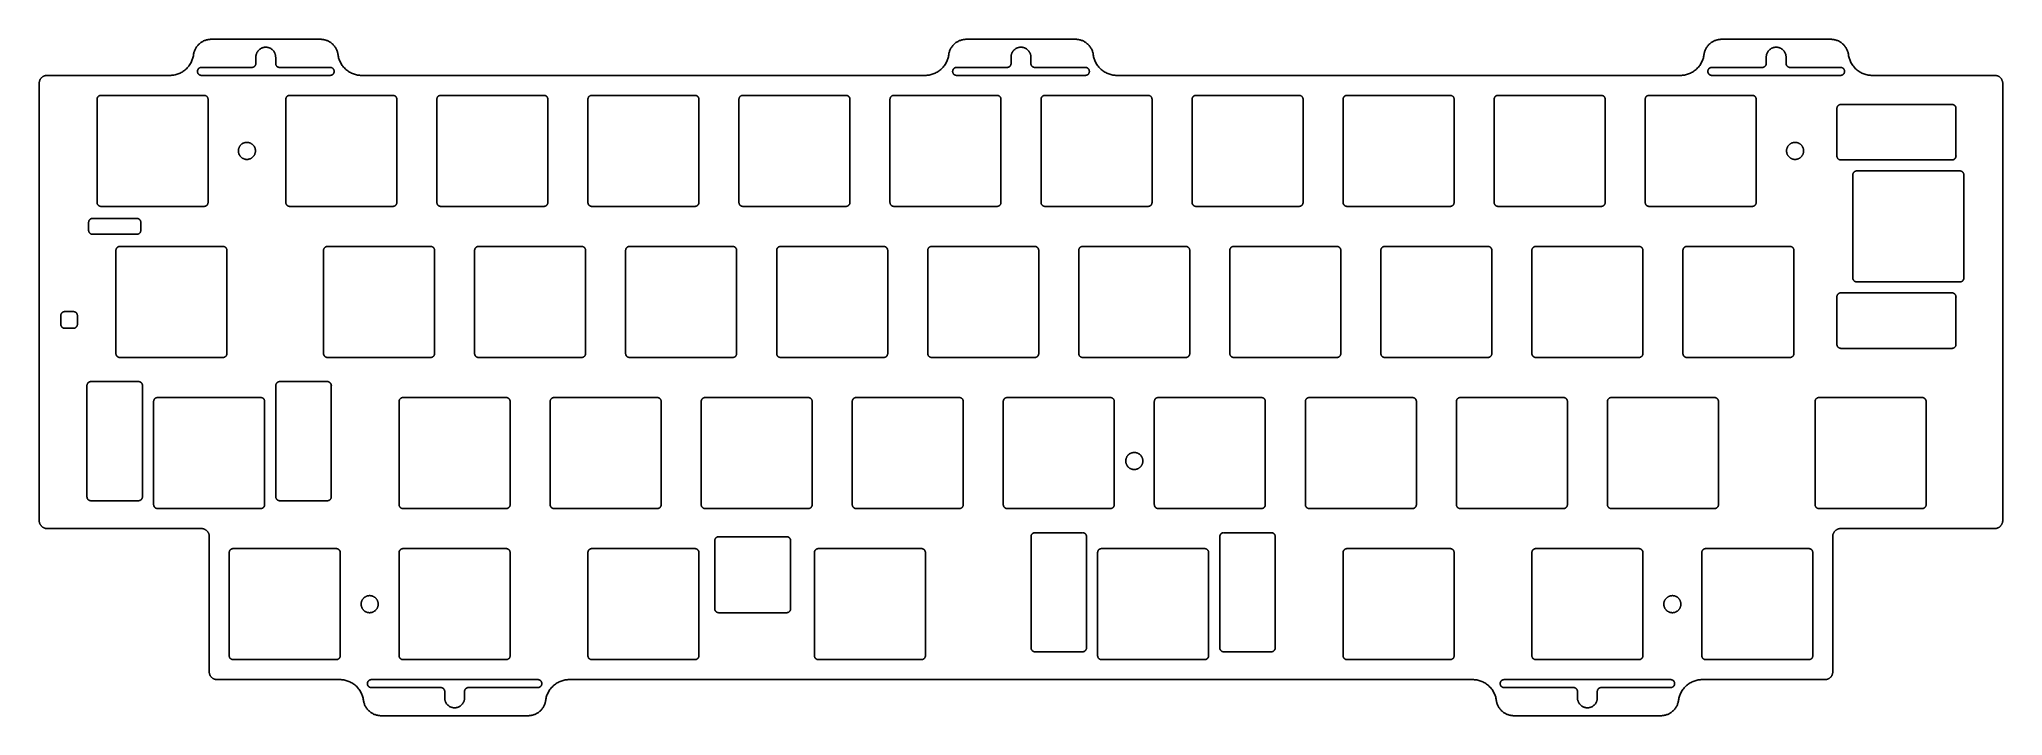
# Model space of a CAD drawing. Header units: millimetres. Extents: x -3282 to -3034, y -288 to -203.
import ezdxf

# ---------------------------------------------------------------- set-up
doc = ezdxf.new("R2010")
doc.units = ezdxf.units.MM
doc.layers.add('默认', color=7, linetype='Continuous', true_color=0xffffff)

msp = doc.modelspace()

# ---------------------------------------------------------------- linework, layer by layer
at = {"layer": '默认'}
for p, q in [((-3275.82, -226.24), (-3275.82, -227.24)), ((-3269.74, -225.74), (-3275.32, -225.74)), ((-3275.32, -227.74), (-3269.74, -227.74)), ((-3269.24, -227.24), (-3269.24, -226.24))]:
    msp.add_line(p, q, dxfattribs=at)
for points in [[(-3277.74, -237.49), (-3278.28, -237.49), (-3278.83, -237.49)], [(-3278.83, -239.59), (-3278.28, -239.59), (-3277.74, -239.59)], [(-3196.85, -266.37), (-3196.85, -274.95)], [(-3187.78, -265.87), (-3196.35, -265.87)], [(-3187.28, -274.95), (-3187.28, -266.37)], [(-3198.85, -280.87), (-3198.85, -267.87)], [(-3170.28, -280.87), (-3170.28, -267.87)], [(-3196.35, -275.45), (-3187.78, -275.45)]]:
    msp.add_lwpolyline(points, dxfattribs=at)
for points, weights in [([(-3265.56, -207.7), (-3262.94, -207.7), (-3262.59, -205.1)], [1, 0.752772652709, 1]), ([(-3262.59, -205.1), (-3262.33, -203.15), (-3260.36, -203.15)], [1, 0.752772652709, 1]), ([(-3246.59, -203.15), (-3244.63, -203.15), (-3244.36, -205.1)], [1, 0.752772652709, 1]), ([(-3244.36, -205.1), (-3244.01, -207.7), (-3241.39, -207.7)], [1, 0.752772652709, 1]), ([(-3170.31, -207.7), (-3167.69, -207.7), (-3167.34, -205.1)], [1, 0.752772652709, 1]), ([(-3167.34, -205.1), (-3167.08, -203.15), (-3165.11, -203.15)], [1, 0.752772652709, 1]), ([(-3151.34, -203.15), (-3149.38, -203.15), (-3149.11, -205.1)], [1, 0.752772652709, 1]), ([(-3149.11, -205.1), (-3148.76, -207.7), (-3146.14, -207.7)], [1, 0.752772652709, 1]), ([(-3075.06, -207.7), (-3072.44, -207.7), (-3072.09, -205.1)], [1, 0.752772652709, 1]), ([(-3072.09, -205.1), (-3071.83, -203.15), (-3069.86, -203.15)], [1, 0.752772652709, 1]), ([(-3056.09, -203.15), (-3054.13, -203.15), (-3053.86, -205.1)], [1, 0.752772652709, 1]), ([(-3053.86, -205.1), (-3053.51, -207.7), (-3050.89, -207.7)], [1, 0.752772652709, 1]), ([(-3282.05, -208.7), (-3282.05, -207.7), (-3281.05, -207.7)], [1, 0.707106781187, 1]), ([(-3254.73, -206.2), (-3254.73, -206.7), (-3255.23, -206.7)], [1, 0.707106781187, 1]), ([(-3251.73, -206.7), (-3252.23, -206.7), (-3252.23, -206.2)], [1, 0.707106781187, 1]), ([(-3159.48, -206.2), (-3159.48, -206.7), (-3159.98, -206.7)], [1, 0.707106781187, 1]), ([(-3156.48, -206.7), (-3156.98, -206.7), (-3156.98, -206.2)], [1, 0.707106781187, 1]), ([(-3064.23, -206.2), (-3064.23, -206.7), (-3064.73, -206.7)], [1, 0.707106781186, 1]), ([(-3061.23, -206.7), (-3061.73, -206.7), (-3061.73, -206.2)], [1, 0.707106781187, 1]), ([(-3035.41, -207.7), (-3034.41, -207.7), (-3034.41, -208.7)], [1, 0.707106781187, 1]), ([(-3274.26, -210.22), (-3274.76, -210.22), (-3274.76, -210.72)], [1, 0.707106781186, 1]), ([(-3260.76, -210.72), (-3260.76, -210.22), (-3261.26, -210.22)], [1, 0.707106781187, 1]), ([(-3250.45, -210.22), (-3250.95, -210.22), (-3250.95, -210.72)], [1, 0.707106781187, 1]), ([(-3236.95, -210.72), (-3236.95, -210.22), (-3237.45, -210.22)], [1, 0.707106781186, 1]), ([(-3231.4, -210.22), (-3231.9, -210.22), (-3231.9, -210.72)], [1, 0.707106781187, 1]), ([(-3217.9, -210.72), (-3217.9, -210.22), (-3218.4, -210.22)], [1, 0.707106781186, 1]), ([(-3212.35, -210.22), (-3212.85, -210.22), (-3212.85, -210.72)], [1, 0.707106781186, 1]), ([(-3198.85, -210.72), (-3198.85, -210.22), (-3199.35, -210.22)], [1, 0.707106781187, 1]), ([(-3193.3, -210.22), (-3193.8, -210.22), (-3193.8, -210.72)], [1, 0.707106781187, 1]), ([(-3179.8, -210.72), (-3179.8, -210.22), (-3180.3, -210.22)], [1, 0.707106781186, 1]), ([(-3174.25, -210.22), (-3174.75, -210.22), (-3174.75, -210.72)], [1, 0.707106781186, 1]), ([(-3160.75, -210.72), (-3160.75, -210.22), (-3161.25, -210.22)], [1, 0.707106781187, 1]), ([(-3155.2, -210.22), (-3155.7, -210.22), (-3155.7, -210.72)], [1, 0.707106781186, 1]), ([(-3141.7, -210.72), (-3141.7, -210.22), (-3142.2, -210.22)], [1, 0.707106781186, 1]), ([(-3136.15, -210.22), (-3136.65, -210.22), (-3136.65, -210.72)], [1, 0.707106781187, 1]), ([(-3122.65, -210.72), (-3122.65, -210.22), (-3123.15, -210.22)], [1, 0.707106781187, 1]), ([(-3117.1, -210.22), (-3117.6, -210.22), (-3117.6, -210.72)], [1, 0.707106781186, 1]), ([(-3103.6, -210.72), (-3103.6, -210.22), (-3104.1, -210.22)], [1, 0.707106781186, 1]), ([(-3098.05, -210.22), (-3098.55, -210.22), (-3098.55, -210.72)], [1, 0.707106781186, 1]), ([(-3084.55, -210.72), (-3084.55, -210.22), (-3085.05, -210.22)], [1, 0.707106781186, 1]), ([(-3079, -210.22), (-3079.5, -210.22), (-3079.5, -210.72)], [1, 0.707106781186, 1]), ([(-3065.5, -210.72), (-3065.5, -210.22), (-3066, -210.22)], [1, 0.707106781186, 1]), ([(-3054.82, -211.37), (-3055.32, -211.37), (-3055.32, -211.87)], [1, 0.707106781187, 1]), ([(-3040.3, -211.87), (-3040.3, -211.37), (-3040.8, -211.37)], [1, 0.707106781187, 1]), ([(-3055.32, -217.87), (-3055.32, -218.37), (-3054.82, -218.37)], [1, 0.707106781187, 1]), ([(-3052.81, -219.75), (-3053.31, -219.75), (-3053.31, -220.25)], [1, 0.707106781186, 1]), ([(-3039.31, -220.25), (-3039.31, -219.75), (-3039.81, -219.75)], [1, 0.707106781186, 1]), ([(-3274.76, -223.72), (-3274.76, -224.22), (-3274.26, -224.22)], [1, 0.707106781186, 1]), ([(-3261.26, -224.22), (-3260.76, -224.22), (-3260.76, -223.72)], [1, 0.707106781187, 1]), ([(-3250.95, -223.72), (-3250.95, -224.22), (-3250.45, -224.22)], [1, 0.707106781187, 1]), ([(-3237.45, -224.22), (-3236.95, -224.22), (-3236.95, -223.72)], [1, 0.707106781187, 1]), ([(-3231.9, -223.72), (-3231.9, -224.22), (-3231.4, -224.22)], [1, 0.707106781186, 1]), ([(-3218.4, -224.22), (-3217.9, -224.22), (-3217.9, -223.72)], [1, 0.707106781187, 1]), ([(-3212.85, -223.72), (-3212.85, -224.22), (-3212.35, -224.22)], [1, 0.707106781187, 1]), ([(-3199.35, -224.22), (-3198.85, -224.22), (-3198.85, -223.72)], [1, 0.707106781186, 1]), ([(-3193.8, -223.72), (-3193.8, -224.22), (-3193.3, -224.22)], [1, 0.707106781186, 1]), ([(-3180.3, -224.22), (-3179.8, -224.22), (-3179.8, -223.72)], [1, 0.707106781187, 1]), ([(-3174.75, -223.72), (-3174.75, -224.22), (-3174.25, -224.22)], [1, 0.707106781187, 1]), ([(-3161.25, -224.22), (-3160.75, -224.22), (-3160.75, -223.72)], [1, 0.707106781187, 1]), ([(-3155.7, -223.72), (-3155.7, -224.22), (-3155.2, -224.22)], [1, 0.707106781186, 1]), ([(-3142.2, -224.22), (-3141.7, -224.22), (-3141.7, -223.72)], [1, 0.707106781186, 1]), ([(-3136.65, -223.72), (-3136.65, -224.22), (-3136.15, -224.22)], [1, 0.707106781187, 1]), ([(-3123.15, -224.22), (-3122.65, -224.22), (-3122.65, -223.72)], [1, 0.707106781187, 1]), ([(-3117.6, -223.72), (-3117.6, -224.22), (-3117.1, -224.22)], [1, 0.707106781186, 1]), ([(-3104.1, -224.22), (-3103.6, -224.22), (-3103.6, -223.72)], [1, 0.707106781187, 1]), ([(-3098.55, -223.72), (-3098.55, -224.22), (-3098.05, -224.22)], [1, 0.707106781186, 1]), ([(-3085.05, -224.22), (-3084.55, -224.22), (-3084.55, -223.72)], [1, 0.707106781186, 1]), ([(-3079.5, -223.72), (-3079.5, -224.22), (-3079, -224.22)], [1, 0.707106781187, 1]), ([(-3066, -224.22), (-3065.5, -224.22), (-3065.5, -223.72)], [1, 0.707106781186, 1]), ([(-3275.32, -225.74), (-3275.82, -225.74), (-3275.82, -226.24)], [1, 0.707106781187, 1]), ([(-3275.82, -227.24), (-3275.82, -227.74), (-3275.32, -227.74)], [1, 0.707106781187, 1]), ([(-3269.24, -226.24), (-3269.24, -225.74), (-3269.74, -225.74)], [1, 0.707106781187, 1]), ([(-3269.74, -227.74), (-3269.24, -227.74), (-3269.24, -227.24)], [1, 0.707106781186, 1]), ([(-3271.88, -229.27), (-3272.38, -229.27), (-3272.38, -229.77)], [1, 0.707106781186, 1]), ([(-3258.38, -229.77), (-3258.38, -229.27), (-3258.88, -229.27)], [1, 0.707106781187, 1]), ([(-3245.69, -229.27), (-3246.19, -229.27), (-3246.19, -229.77)], [1, 0.707106781186, 1]), ([(-3232.19, -229.77), (-3232.19, -229.27), (-3232.69, -229.27)], [1, 0.707106781187, 1]), ([(-3226.64, -229.27), (-3227.14, -229.27), (-3227.14, -229.77)], [1, 0.707106781187, 1]), ([(-3213.14, -229.77), (-3213.14, -229.27), (-3213.64, -229.27)], [1, 0.707106781187, 1]), ([(-3207.59, -229.27), (-3208.09, -229.27), (-3208.09, -229.77)], [1, 0.707106781187, 1]), ([(-3194.09, -229.77), (-3194.09, -229.27), (-3194.59, -229.27)], [1, 0.707106781187, 1]), ([(-3188.54, -229.27), (-3189.04, -229.27), (-3189.04, -229.77)], [1, 0.707106781186, 1]), ([(-3175.04, -229.77), (-3175.04, -229.27), (-3175.54, -229.27)], [1, 0.707106781187, 1]), ([(-3169.49, -229.27), (-3169.99, -229.27), (-3169.99, -229.77)], [1, 0.707106781186, 1]), ([(-3155.99, -229.77), (-3155.99, -229.27), (-3156.49, -229.27)], [1, 0.707106781186, 1]), ([(-3150.44, -229.27), (-3150.94, -229.27), (-3150.94, -229.77)], [1, 0.707106781186, 1]), ([(-3136.94, -229.77), (-3136.94, -229.27), (-3137.44, -229.27)], [1, 0.707106781187, 1]), ([(-3131.39, -229.27), (-3131.89, -229.27), (-3131.89, -229.77)], [1, 0.707106781186, 1]), ([(-3117.89, -229.77), (-3117.89, -229.27), (-3118.39, -229.27)], [1, 0.707106781188, 1]), ([(-3112.34, -229.27), (-3112.84, -229.27), (-3112.84, -229.77)], [1, 0.707106781187, 1]), ([(-3098.84, -229.77), (-3098.84, -229.27), (-3099.34, -229.27)], [1, 0.707106781187, 1]), ([(-3093.29, -229.27), (-3093.79, -229.27), (-3093.79, -229.77)], [1, 0.707106781186, 1]), ([(-3079.79, -229.77), (-3079.79, -229.27), (-3080.29, -229.27)], [1, 0.707106781187, 1]), ([(-3074.24, -229.27), (-3074.74, -229.27), (-3074.74, -229.77)], [1, 0.707106781186, 1]), ([(-3060.74, -229.77), (-3060.74, -229.27), (-3061.24, -229.27)], [1, 0.707106781187, 1]), ([(-3055.32, -235.62), (-3055.32, -235.12), (-3054.82, -235.12)], [1, 0.707106781187, 1]), ([(-3053.31, -233.24), (-3053.31, -233.74), (-3052.81, -233.74)], [1, 0.707106781187, 1]), ([(-3039.81, -233.74), (-3039.31, -233.74), (-3039.31, -233.24)], [1, 0.707106781186, 1]), ([(-3278.83, -237.49), (-3279.33, -237.49), (-3279.33, -237.99)], [1, 0.707106781187, 1]), ([(-3277.24, -237.99), (-3277.24, -237.49), (-3277.74, -237.49)], [1, 0.707106781187, 1]), ([(-3279.33, -239.09), (-3279.33, -239.59), (-3278.83, -239.59)], [1, 0.707106781187, 1]), ([(-3277.74, -239.59), (-3277.24, -239.59), (-3277.24, -239.09)], [1, 0.707106781187, 1]), ([(-3054.82, -242.12), (-3055.32, -242.12), (-3055.32, -241.62)], [1, 0.707106781187, 1]), ([(-3040.3, -241.62), (-3040.3, -242.12), (-3040.8, -242.12)], [1, 0.707106781187, 1]), ([(-3272.38, -242.77), (-3272.38, -243.27), (-3271.88, -243.27)], [1, 0.707106781186, 1]), ([(-3258.88, -243.27), (-3258.38, -243.27), (-3258.38, -242.77)], [1, 0.707106781187, 1]), ([(-3246.19, -242.77), (-3246.19, -243.27), (-3245.69, -243.27)], [1, 0.707106781186, 1]), ([(-3232.69, -243.27), (-3232.19, -243.27), (-3232.19, -242.77)], [1, 0.707106781187, 1]), ([(-3227.14, -242.77), (-3227.14, -243.27), (-3226.64, -243.27)], [1, 0.707106781186, 1]), ([(-3213.64, -243.27), (-3213.14, -243.27), (-3213.14, -242.77)], [1, 0.707106781187, 1]), ([(-3208.09, -242.77), (-3208.09, -243.27), (-3207.59, -243.27)], [1, 0.707106781187, 1]), ([(-3194.59, -243.27), (-3194.09, -243.27), (-3194.09, -242.77)], [1, 0.707106781186, 1]), ([(-3189.04, -242.77), (-3189.04, -243.27), (-3188.54, -243.27)], [1, 0.707106781186, 1]), ([(-3175.54, -243.27), (-3175.04, -243.27), (-3175.04, -242.77)], [1, 0.707106781187, 1]), ([(-3169.99, -242.77), (-3169.99, -243.27), (-3169.49, -243.27)], [1, 0.707106781186, 1]), ([(-3156.49, -243.27), (-3155.99, -243.27), (-3155.99, -242.77)], [1, 0.707106781185, 1]), ([(-3150.94, -242.77), (-3150.94, -243.27), (-3150.44, -243.27)], [1, 0.707106781186, 1]), ([(-3137.44, -243.27), (-3136.94, -243.27), (-3136.94, -242.77)], [1, 0.707106781186, 1]), ([(-3131.89, -242.77), (-3131.89, -243.27), (-3131.39, -243.27)], [1, 0.707106781187, 1]), ([(-3118.39, -243.27), (-3117.89, -243.27), (-3117.89, -242.77)], [1, 0.707106781188, 1]), ([(-3112.84, -242.77), (-3112.84, -243.27), (-3112.34, -243.27)], [1, 0.707106781185, 1]), ([(-3099.34, -243.27), (-3098.84, -243.27), (-3098.84, -242.77)], [1, 0.707106781187, 1]), ([(-3093.79, -242.77), (-3093.79, -243.27), (-3093.29, -243.27)], [1, 0.707106781186, 1]), ([(-3080.29, -243.27), (-3079.79, -243.27), (-3079.79, -242.77)], [1, 0.707106781187, 1]), ([(-3074.74, -242.77), (-3074.74, -243.27), (-3074.24, -243.27)], [1, 0.707106781186, 1]), ([(-3061.24, -243.27), (-3060.74, -243.27), (-3060.74, -242.77)], [1, 0.707106781187, 1]), ([(-3269.53, -246.31), (-3269.03, -246.31), (-3269.03, -246.81)], [1, 0.707106781187, 1]), ([(-3251.71, -246.31), (-3252.21, -246.31), (-3252.21, -246.81)], [1, 0.707106781187, 1]), ([(-3267.12, -248.32), (-3267.62, -248.32), (-3267.62, -248.82)], [1, 0.707106781187, 1]), ([(-3253.62, -248.82), (-3253.62, -248.32), (-3254.12, -248.32)], [1, 0.707106781186, 1]), ([(-3236.16, -248.32), (-3236.66, -248.32), (-3236.66, -248.82)], [1, 0.707106781187, 1]), ([(-3222.66, -248.82), (-3222.66, -248.32), (-3223.16, -248.32)], [1, 0.707106781186, 1]), ([(-3217.11, -248.32), (-3217.61, -248.32), (-3217.61, -248.82)], [1, 0.707106781187, 1]), ([(-3203.61, -248.82), (-3203.61, -248.32), (-3204.11, -248.32)], [1, 0.707106781187, 1]), ([(-3198.06, -248.32), (-3198.56, -248.32), (-3198.56, -248.82)], [1, 0.707106781187, 1]), ([(-3184.56, -248.82), (-3184.56, -248.32), (-3185.06, -248.32)], [1, 0.707106781188, 1]), ([(-3179.01, -248.32), (-3179.51, -248.32), (-3179.51, -248.82)], [1, 0.707106781186, 1]), ([(-3165.51, -248.82), (-3165.51, -248.32), (-3166.01, -248.32)], [1, 0.707106781187, 1]), ([(-3159.96, -248.32), (-3160.46, -248.32), (-3160.46, -248.82)], [1, 0.707106781187, 1]), ([(-3146.46, -248.82), (-3146.46, -248.32), (-3146.96, -248.32)], [1, 0.707106781187, 1]), ([(-3140.91, -248.32), (-3141.41, -248.32), (-3141.41, -248.82)], [1, 0.707106781186, 1]), ([(-3127.41, -248.82), (-3127.41, -248.32), (-3127.91, -248.32)], [1, 0.707106781187, 1]), ([(-3121.86, -248.32), (-3122.36, -248.32), (-3122.36, -248.82)], [1, 0.707106781186, 1]), ([(-3108.36, -248.82), (-3108.36, -248.32), (-3108.86, -248.32)], [1, 0.707106781188, 1]), ([(-3102.81, -248.32), (-3103.31, -248.32), (-3103.31, -248.82)], [1, 0.707106781187, 1]), ([(-3089.31, -248.82), (-3089.31, -248.32), (-3089.81, -248.32)], [1, 0.707106781186, 1]), ([(-3083.76, -248.32), (-3084.26, -248.32), (-3084.26, -248.82)], [1, 0.707106781186, 1]), ([(-3070.26, -248.82), (-3070.26, -248.32), (-3070.76, -248.32)], [1, 0.707106781186, 1]), ([(-3057.57, -248.32), (-3058.07, -248.32), (-3058.07, -248.82)], [1, 0.707106781186, 1]), ([(-3044.07, -248.82), (-3044.07, -248.32), (-3044.57, -248.32)], [1, 0.707106781186, 1]), ([(-3275.53, -261.33), (-3276.03, -261.33), (-3276.03, -260.83)], [1, 0.707106781187, 1]), ([(-3269.03, -260.83), (-3269.04, -261.33), (-3269.54, -261.33)], [1, 0.707106781187, 1]), ([(-3267.62, -261.82), (-3267.62, -262.32), (-3267.12, -262.32)], [1, 0.707106781187, 1]), ([(-3254.12, -262.32), (-3253.62, -262.32), (-3253.62, -261.82)], [1, 0.707106781186, 1]), ([(-3252.21, -260.83), (-3252.21, -261.33), (-3251.71, -261.33)], [1, 0.707106781187, 1]), ([(-3245.71, -261.33), (-3245.21, -261.33), (-3245.21, -260.83)], [1, 0.707106781187, 1]), ([(-3236.66, -261.82), (-3236.66, -262.32), (-3236.16, -262.32)], [1, 0.707106781186, 1]), ([(-3223.16, -262.32), (-3222.66, -262.32), (-3222.66, -261.82)], [1, 0.707106781186, 1]), ([(-3217.61, -261.82), (-3217.61, -262.32), (-3217.11, -262.32)], [1, 0.707106781186, 1]), ([(-3204.11, -262.32), (-3203.61, -262.32), (-3203.61, -261.82)], [1, 0.707106781186, 1]), ([(-3198.56, -261.82), (-3198.56, -262.32), (-3198.06, -262.32)], [1, 0.707106781186, 1]), ([(-3185.06, -262.32), (-3184.56, -262.32), (-3184.56, -261.82)], [1, 0.707106781186, 1]), ([(-3179.51, -261.82), (-3179.51, -262.32), (-3179.01, -262.32)], [1, 0.707106781186, 1]), ([(-3166.01, -262.32), (-3165.51, -262.32), (-3165.51, -261.82)], [1, 0.707106781186, 1]), ([(-3160.46, -261.82), (-3160.46, -262.32), (-3159.96, -262.32)], [1, 0.707106781186, 1]), ([(-3146.96, -262.32), (-3146.46, -262.32), (-3146.46, -261.82)], [1, 0.707106781186, 1]), ([(-3141.41, -261.82), (-3141.41, -262.32), (-3140.91, -262.32)], [1, 0.707106781186, 1]), ([(-3127.91, -262.32), (-3127.41, -262.32), (-3127.41, -261.82)], [1, 0.707106781186, 1]), ([(-3122.36, -261.82), (-3122.36, -262.32), (-3121.86, -262.32)], [1, 0.707106781185, 1]), ([(-3108.86, -262.32), (-3108.36, -262.32), (-3108.36, -261.82)], [1, 0.707106781186, 1]), ([(-3103.31, -261.82), (-3103.31, -262.32), (-3102.81, -262.32)], [1, 0.707106781186, 1]), ([(-3089.81, -262.32), (-3089.31, -262.32), (-3089.31, -261.82)], [1, 0.707106781186, 1]), ([(-3084.26, -261.82), (-3084.26, -262.32), (-3083.76, -262.32)], [1, 0.707106781186, 1]), ([(-3070.76, -262.32), (-3070.26, -262.32), (-3070.26, -261.82)], [1, 0.707106781186, 1]), ([(-3058.07, -261.82), (-3058.07, -262.32), (-3057.57, -262.32)], [1, 0.707106781186, 1]), ([(-3044.57, -262.32), (-3044.07, -262.32), (-3044.07, -261.82)], [1, 0.707106781186, 1]), ([(-3281.05, -264.84), (-3282.05, -264.84), (-3282.05, -263.84)], [1, 0.707106781187, 1]), ([(-3260.61, -265.84), (-3260.61, -264.84), (-3261.61, -264.84)], [1, 0.707106781187, 1]), ([(-3054.84, -264.84), (-3055.84, -264.84), (-3055.84, -265.84)], [1, 0.707106781187, 1]), ([(-3034.41, -263.84), (-3034.41, -264.84), (-3035.41, -264.84)], [1, 0.707106781187, 1]), ([(-3257.59, -267.37), (-3258.09, -267.37), (-3258.09, -267.87)], [1, 0.707106781186, 1]), ([(-3244.09, -267.87), (-3244.09, -267.37), (-3244.59, -267.37)], [1, 0.707106781187, 1]), ([(-3236.16, -267.37), (-3236.66, -267.37), (-3236.66, -267.87)], [1, 0.707106781186, 1]), ([(-3222.66, -267.87), (-3222.66, -267.37), (-3223.16, -267.37)], [1, 0.707106781187, 1]), ([(-3212.35, -267.37), (-3212.85, -267.37), (-3212.85, -267.87)], [1, 0.707106781186, 1]), ([(-3198.85, -267.87), (-3198.85, -267.37), (-3199.35, -267.37)], [1, 0.707106781187, 1]), ([(-3196.35, -265.87), (-3196.85, -265.87), (-3196.85, -266.37)], [1, 0.707106781187, 1]), ([(-3187.28, -266.37), (-3187.28, -265.87), (-3187.78, -265.87)], [1, 0.707106781187, 1]), ([(-3183.78, -267.37), (-3184.28, -267.37), (-3184.28, -267.87)], [1, 0.707106781186, 1]), ([(-3170.28, -267.87), (-3170.28, -267.37), (-3170.78, -267.37)], [1, 0.707106781187, 1]), ([(-3156.96, -265.86), (-3156.96, -265.36), (-3156.46, -265.36)], [1, 0.707106781187, 1]), ([(-3148.06, -267.37), (-3148.56, -267.37), (-3148.56, -267.87)], [1, 0.707106781186, 1]), ([(-3134.56, -267.87), (-3134.56, -267.37), (-3135.06, -267.37)], [1, 0.707106781187, 1]), ([(-3126.16, -265.86), (-3126.16, -265.36), (-3126.66, -265.36)], [1, 0.707106781187, 1]), ([(-3117.1, -267.37), (-3117.6, -267.37), (-3117.6, -267.87)], [1, 0.707106781186, 1]), ([(-3103.6, -267.87), (-3103.6, -267.37), (-3104.1, -267.37)], [1, 0.707106781187, 1]), ([(-3093.29, -267.37), (-3093.79, -267.37), (-3093.79, -267.87)], [1, 0.707106781186, 1]), ([(-3079.79, -267.87), (-3079.79, -267.37), (-3080.29, -267.37)], [1, 0.707106781187, 1]), ([(-3071.86, -267.37), (-3072.36, -267.37), (-3072.36, -267.87)], [1, 0.707106781186, 1]), ([(-3058.36, -267.87), (-3058.36, -267.37), (-3058.86, -267.37)], [1, 0.707106781187, 1]), ([(-3196.85, -274.95), (-3196.85, -275.45), (-3196.35, -275.45)], [1, 0.707106781187, 1]), ([(-3187.78, -275.45), (-3187.28, -275.45), (-3187.28, -274.95)], [1, 0.707106781187, 1]), ([(-3258.09, -280.87), (-3258.09, -281.37), (-3257.59, -281.37)], [1, 0.707106781186, 1]), ([(-3244.59, -281.37), (-3244.09, -281.37), (-3244.09, -280.87)], [1, 0.707106781187, 1]), ([(-3236.66, -280.87), (-3236.66, -281.37), (-3236.16, -281.37)], [1, 0.707106781186, 1]), ([(-3223.16, -281.37), (-3222.66, -281.37), (-3222.66, -280.87)], [1, 0.707106781187, 1]), ([(-3212.85, -280.87), (-3212.85, -281.37), (-3212.35, -281.37)], [1, 0.707106781186, 1]), ([(-3199.35, -281.37), (-3198.85, -281.37), (-3198.85, -280.87)], [1, 0.707106781187, 1]), ([(-3184.28, -280.87), (-3184.28, -281.37), (-3183.78, -281.37)], [1, 0.707106781186, 1]), ([(-3170.78, -281.37), (-3170.28, -281.37), (-3170.28, -280.87)], [1, 0.707106781187, 1]), ([(-3156.46, -280.38), (-3156.96, -280.38), (-3156.96, -279.88)], [1, 0.707106781187, 1]), ([(-3149.96, -279.88), (-3149.96, -280.38), (-3150.46, -280.38)], [1, 0.707106781187, 1]), ([(-3148.56, -280.87), (-3148.56, -281.37), (-3148.06, -281.37)], [1, 0.707106781186, 1]), ([(-3135.06, -281.37), (-3134.56, -281.37), (-3134.56, -280.87)], [1, 0.707106781187, 1]), ([(-3133.16, -279.88), (-3133.16, -280.38), (-3132.66, -280.38)], [1, 0.707106781187, 1]), ([(-3126.66, -280.38), (-3126.16, -280.38), (-3126.16, -279.88)], [1, 0.707106781187, 1]), ([(-3117.6, -280.87), (-3117.6, -281.37), (-3117.1, -281.37)], [1, 0.707106781186, 1]), ([(-3104.1, -281.37), (-3103.6, -281.37), (-3103.6, -280.87)], [1, 0.707106781187, 1]), ([(-3093.79, -280.87), (-3093.79, -281.37), (-3093.29, -281.37)], [1, 0.707106781186, 1]), ([(-3080.29, -281.37), (-3079.79, -281.37), (-3079.79, -280.87)], [1, 0.707106781187, 1]), ([(-3072.36, -280.87), (-3072.36, -281.37), (-3071.86, -281.37)], [1, 0.707106781186, 1]), ([(-3058.86, -281.37), (-3058.36, -281.37), (-3058.36, -280.87)], [1, 0.707106781187, 1]), ([(-3259.61, -283.89), (-3260.61, -283.89), (-3260.61, -282.89)], [1, 0.707106781187, 1]), ([(-3241.16, -286.49), (-3241.51, -283.89), (-3244.13, -283.89)], [1, 0.752772652709, 1]), ([(-3215.2, -283.89), (-3217.82, -283.89), (-3218.17, -286.49)], [1, 0.752772652709, 1]), ([(-3098.28, -286.49), (-3098.63, -283.89), (-3101.26, -283.89)], [1, 0.752772652709, 1]), ([(-3072.32, -283.89), (-3074.94, -283.89), (-3075.29, -286.49)], [1, 0.752772652709, 1]), ([(-3055.84, -282.89), (-3055.84, -283.89), (-3056.84, -283.89)], [1, 0.707106781187, 1]), ([(-3238.93, -288.44), (-3240.9, -288.44), (-3241.16, -286.49)], [1, 0.752772652709, 1]), ([(-3231.41, -284.89), (-3230.91, -284.89), (-3230.91, -285.39)], [1, 0.707106781187, 1]), ([(-3228.41, -285.39), (-3228.41, -284.89), (-3227.91, -284.89)], [1, 0.707106781187, 1]), ([(-3218.17, -286.49), (-3218.43, -288.44), (-3220.4, -288.44)], [1, 0.752772652709, 1]), ([(-3096.05, -288.44), (-3098.02, -288.44), (-3098.28, -286.49)], [1, 0.752772652709, 1]), ([(-3088.54, -284.89), (-3088.04, -284.89), (-3088.04, -285.39)], [1, 0.707106781187, 1]), ([(-3085.54, -285.39), (-3085.54, -284.89), (-3085.04, -284.89)], [1, 0.707106781187, 1]), ([(-3075.29, -286.49), (-3075.56, -288.44), (-3077.52, -288.44)], [1, 0.752772652709, 1])]:
    msp.add_rational_spline(points, weights, degree=2, dxfattribs=at)
for points in [[(-3260.36, -203.15), (-3253.48, -203.15), (-3246.59, -203.15)], [(-3254.73, -205.4), (-3254.73, -205.8), (-3254.73, -206.2)], [(-3252.23, -206.2), (-3252.23, -205.8), (-3252.23, -205.4)], [(-3165.11, -203.15), (-3158.23, -203.15), (-3151.34, -203.15)], [(-3159.48, -205.4), (-3159.48, -205.8), (-3159.48, -206.2)], [(-3156.98, -206.2), (-3156.98, -205.8), (-3156.98, -205.4)], [(-3069.86, -203.15), (-3062.98, -203.15), (-3056.09, -203.15)], [(-3064.23, -205.4), (-3064.23, -205.8), (-3064.23, -206.2)], [(-3061.73, -206.2), (-3061.73, -205.8), (-3061.73, -205.4)], [(-3281.05, -207.7), (-3279.75, -207.7), (-3265.56, -207.7)], [(-3255.23, -206.7), (-3258.41, -206.7), (-3261.6, -206.7)], [(-3261.6, -207.7), (-3253.48, -207.7), (-3245.35, -207.7)], [(-3245.35, -206.7), (-3248.54, -206.7), (-3251.73, -206.7)], [(-3241.39, -207.7), (-3210.62, -207.7), (-3170.31, -207.7)], [(-3159.98, -206.7), (-3163.16, -206.7), (-3166.35, -206.7)], [(-3166.35, -207.7), (-3158.23, -207.7), (-3150.1, -207.7)], [(-3150.1, -206.7), (-3153.29, -206.7), (-3156.48, -206.7)], [(-3146.14, -207.7), (-3105.88, -207.7), (-3075.06, -207.7)], [(-3064.73, -206.7), (-3067.91, -206.7), (-3071.1, -206.7)], [(-3071.1, -207.7), (-3062.98, -207.7), (-3054.85, -207.7)], [(-3054.85, -206.7), (-3058.04, -206.7), (-3061.23, -206.7)], [(-3050.89, -207.7), (-3041.7, -207.7), (-3035.41, -207.7)], [(-3282.05, -263.84), (-3282.05, -236.27), (-3282.05, -208.7)], [(-3261.26, -210.22), (-3267.76, -210.22), (-3274.26, -210.22)], [(-3237.45, -210.22), (-3243.95, -210.22), (-3250.45, -210.22)], [(-3218.4, -210.22), (-3224.9, -210.22), (-3231.4, -210.22)], [(-3199.35, -210.22), (-3205.85, -210.22), (-3212.35, -210.22)], [(-3180.3, -210.22), (-3186.8, -210.22), (-3193.3, -210.22)], [(-3161.25, -210.22), (-3167.75, -210.22), (-3174.25, -210.22)], [(-3142.2, -210.22), (-3148.7, -210.22), (-3155.2, -210.22)], [(-3123.15, -210.22), (-3129.65, -210.22), (-3136.15, -210.22)], [(-3104.1, -210.22), (-3110.6, -210.22), (-3117.1, -210.22)], [(-3085.05, -210.22), (-3091.55, -210.22), (-3098.05, -210.22)], [(-3066, -210.22), (-3072.5, -210.22), (-3079, -210.22)], [(-3034.41, -208.7), (-3034.41, -236.27), (-3034.41, -263.84)], [(-3274.76, -210.72), (-3274.76, -217.22), (-3274.76, -223.72)], [(-3260.76, -223.72), (-3260.76, -217.22), (-3260.76, -210.72)], [(-3250.95, -210.72), (-3250.95, -217.22), (-3250.95, -223.72)], [(-3236.95, -223.72), (-3236.95, -217.22), (-3236.95, -210.72)], [(-3231.9, -210.72), (-3231.9, -217.22), (-3231.9, -223.72)], [(-3217.9, -223.72), (-3217.9, -217.22), (-3217.9, -210.72)], [(-3212.85, -210.72), (-3212.85, -217.22), (-3212.85, -223.72)], [(-3198.85, -223.72), (-3198.85, -217.22), (-3198.85, -210.72)], [(-3193.8, -210.72), (-3193.8, -217.22), (-3193.8, -223.72)], [(-3179.8, -223.72), (-3179.8, -217.22), (-3179.8, -210.72)], [(-3174.75, -210.72), (-3174.75, -217.22), (-3174.75, -223.72)], [(-3160.75, -223.72), (-3160.75, -217.22), (-3160.75, -210.72)], [(-3155.7, -210.72), (-3155.7, -217.22), (-3155.7, -223.72)], [(-3141.7, -223.72), (-3141.7, -217.22), (-3141.7, -210.72)], [(-3136.65, -210.72), (-3136.65, -217.22), (-3136.65, -223.72)], [(-3122.65, -223.72), (-3122.65, -217.22), (-3122.65, -210.72)], [(-3117.6, -210.72), (-3117.6, -217.22), (-3117.6, -223.72)], [(-3103.6, -223.72), (-3103.6, -217.22), (-3103.6, -210.72)], [(-3098.55, -210.72), (-3098.55, -217.22), (-3098.55, -223.72)], [(-3084.55, -223.72), (-3084.55, -217.22), (-3084.55, -210.72)], [(-3079.5, -210.72), (-3079.5, -217.22), (-3079.5, -223.72)], [(-3065.5, -223.72), (-3065.5, -217.22), (-3065.5, -210.72)], [(-3055.32, -211.87), (-3055.32, -214.87), (-3055.32, -217.87)], [(-3040.8, -211.37), (-3047.81, -211.37), (-3054.82, -211.37)], [(-3040.3, -217.83), (-3040.3, -214.85), (-3040.3, -211.87)], [(-3054.82, -218.37), (-3047.82, -218.37), (-3040.83, -218.37)], [(-3053.31, -220.25), (-3053.31, -226.75), (-3053.31, -233.24)], [(-3039.81, -219.75), (-3046.31, -219.75), (-3052.81, -219.75)], [(-3039.31, -233.24), (-3039.31, -226.75), (-3039.31, -220.25)], [(-3274.26, -224.22), (-3267.76, -224.22), (-3261.26, -224.22)], [(-3250.45, -224.22), (-3243.95, -224.22), (-3237.45, -224.22)], [(-3231.4, -224.22), (-3224.9, -224.22), (-3218.4, -224.22)], [(-3212.35, -224.22), (-3205.85, -224.22), (-3199.35, -224.22)], [(-3193.3, -224.22), (-3186.8, -224.22), (-3180.3, -224.22)], [(-3174.25, -224.22), (-3167.75, -224.22), (-3161.25, -224.22)], [(-3155.2, -224.22), (-3148.7, -224.22), (-3142.2, -224.22)], [(-3136.15, -224.22), (-3129.65, -224.22), (-3123.15, -224.22)], [(-3117.1, -224.22), (-3110.6, -224.22), (-3104.1, -224.22)], [(-3098.05, -224.22), (-3091.55, -224.22), (-3085.05, -224.22)], [(-3079, -224.22), (-3072.5, -224.22), (-3066, -224.22)], [(-3272.38, -229.77), (-3272.38, -236.27), (-3272.38, -242.77)], [(-3258.88, -229.27), (-3265.38, -229.27), (-3271.88, -229.27)], [(-3258.38, -242.77), (-3258.38, -236.27), (-3258.38, -229.77)], [(-3246.19, -229.77), (-3246.19, -236.27), (-3246.19, -242.77)], [(-3232.69, -229.27), (-3239.19, -229.27), (-3245.69, -229.27)], [(-3232.19, -242.77), (-3232.19, -236.27), (-3232.19, -229.77)], [(-3227.14, -229.77), (-3227.14, -236.27), (-3227.14, -242.77)], [(-3213.64, -229.27), (-3220.14, -229.27), (-3226.64, -229.27)], [(-3213.14, -242.77), (-3213.14, -236.27), (-3213.14, -229.77)], [(-3208.09, -229.77), (-3208.09, -236.27), (-3208.09, -242.77)], [(-3194.59, -229.27), (-3201.09, -229.27), (-3207.59, -229.27)], [(-3194.09, -242.77), (-3194.09, -236.27), (-3194.09, -229.77)], [(-3189.04, -229.77), (-3189.04, -236.27), (-3189.04, -242.77)], [(-3175.54, -229.27), (-3182.04, -229.27), (-3188.54, -229.27)], [(-3175.04, -242.77), (-3175.04, -236.27), (-3175.04, -229.77)], [(-3169.99, -229.77), (-3169.99, -236.27), (-3169.99, -242.77)], [(-3156.49, -229.27), (-3162.99, -229.27), (-3169.49, -229.27)], [(-3155.99, -242.77), (-3155.99, -236.27), (-3155.99, -229.77)], [(-3150.94, -229.77), (-3150.94, -236.27), (-3150.94, -242.77)], [(-3137.44, -229.27), (-3143.94, -229.27), (-3150.44, -229.27)], [(-3136.94, -242.77), (-3136.94, -236.27), (-3136.94, -229.77)], [(-3131.89, -229.77), (-3131.89, -236.27), (-3131.89, -242.77)], [(-3118.39, -229.27), (-3124.89, -229.27), (-3131.39, -229.27)], [(-3117.89, -242.77), (-3117.89, -236.27), (-3117.89, -229.77)], [(-3112.84, -229.77), (-3112.84, -236.27), (-3112.84, -242.77)], [(-3099.34, -229.27), (-3105.84, -229.27), (-3112.34, -229.27)], [(-3098.84, -242.77), (-3098.84, -236.27), (-3098.84, -229.77)], [(-3093.79, -229.77), (-3093.79, -236.27), (-3093.79, -242.77)], [(-3080.29, -229.27), (-3086.79, -229.27), (-3093.29, -229.27)], [(-3079.79, -242.77), (-3079.79, -236.27), (-3079.79, -229.77)], [(-3074.74, -229.77), (-3074.74, -236.27), (-3074.74, -242.77)], [(-3061.24, -229.27), (-3067.74, -229.27), (-3074.24, -229.27)], [(-3060.74, -242.77), (-3060.74, -236.27), (-3060.74, -229.77)], [(-3054.82, -235.12), (-3047.82, -235.12), (-3040.83, -235.12)], [(-3052.81, -233.74), (-3046.31, -233.74), (-3039.81, -233.74)], [(-3055.32, -241.62), (-3055.32, -238.62), (-3055.32, -235.62)], [(-3040.3, -235.66), (-3040.3, -238.64), (-3040.3, -241.62)], [(-3279.33, -237.99), (-3279.33, -238.54), (-3279.33, -239.09)], [(-3277.24, -239.09), (-3277.24, -238.54), (-3277.24, -237.99)], [(-3040.8, -242.12), (-3047.81, -242.12), (-3054.82, -242.12)], [(-3271.88, -243.27), (-3265.38, -243.27), (-3258.88, -243.27)], [(-3245.69, -243.27), (-3239.19, -243.27), (-3232.69, -243.27)], [(-3226.64, -243.27), (-3220.14, -243.27), (-3213.64, -243.27)], [(-3207.59, -243.27), (-3201.09, -243.27), (-3194.59, -243.27)], [(-3188.54, -243.27), (-3182.04, -243.27), (-3175.54, -243.27)], [(-3169.49, -243.27), (-3162.99, -243.27), (-3156.49, -243.27)], [(-3150.44, -243.27), (-3143.94, -243.27), (-3137.44, -243.27)], [(-3131.39, -243.27), (-3124.89, -243.27), (-3118.39, -243.27)], [(-3112.34, -243.27), (-3105.84, -243.27), (-3099.34, -243.27)], [(-3093.29, -243.27), (-3086.79, -243.27), (-3080.29, -243.27)], [(-3074.24, -243.27), (-3067.74, -243.27), (-3061.24, -243.27)], [(-3276.03, -260.83), (-3276.03, -253.84), (-3276.03, -246.84)], [(-3275.49, -246.31), (-3272.51, -246.31), (-3269.53, -246.31)], [(-3269.03, -246.81), (-3269.03, -253.82), (-3269.03, -260.83)], [(-3252.21, -246.81), (-3252.21, -253.82), (-3252.21, -260.83)], [(-3245.75, -246.31), (-3248.73, -246.31), (-3251.71, -246.31)], [(-3245.21, -260.83), (-3245.21, -253.84), (-3245.21, -246.84)], [(-3267.62, -248.82), (-3267.62, -255.32), (-3267.62, -261.82)], [(-3254.12, -248.32), (-3260.62, -248.32), (-3267.12, -248.32)], [(-3253.62, -261.82), (-3253.62, -255.32), (-3253.62, -248.82)], [(-3236.66, -248.82), (-3236.66, -255.32), (-3236.66, -261.82)], [(-3223.16, -248.32), (-3229.66, -248.32), (-3236.16, -248.32)], [(-3222.66, -261.82), (-3222.66, -255.32), (-3222.66, -248.82)], [(-3217.61, -248.82), (-3217.61, -255.32), (-3217.61, -261.82)], [(-3204.11, -248.32), (-3210.61, -248.32), (-3217.11, -248.32)], [(-3203.61, -261.82), (-3203.61, -255.32), (-3203.61, -248.82)], [(-3198.56, -248.82), (-3198.56, -255.32), (-3198.56, -261.82)], [(-3185.06, -248.32), (-3191.56, -248.32), (-3198.06, -248.32)], [(-3184.56, -261.82), (-3184.56, -255.32), (-3184.56, -248.82)], [(-3179.51, -248.82), (-3179.51, -255.32), (-3179.51, -261.82)], [(-3166.01, -248.32), (-3172.51, -248.32), (-3179.01, -248.32)], [(-3165.51, -261.82), (-3165.51, -255.32), (-3165.51, -248.82)], [(-3160.46, -248.82), (-3160.46, -255.32), (-3160.46, -261.82)], [(-3146.96, -248.32), (-3153.46, -248.32), (-3159.96, -248.32)], [(-3146.46, -261.82), (-3146.46, -255.32), (-3146.46, -248.82)], [(-3141.41, -248.82), (-3141.41, -255.32), (-3141.41, -261.82)], [(-3127.91, -248.32), (-3134.41, -248.32), (-3140.91, -248.32)], [(-3127.41, -261.82), (-3127.41, -255.32), (-3127.41, -248.82)], [(-3122.36, -248.82), (-3122.36, -255.32), (-3122.36, -261.82)], [(-3108.86, -248.32), (-3115.36, -248.32), (-3121.86, -248.32)], [(-3108.36, -261.82), (-3108.36, -255.32), (-3108.36, -248.82)], [(-3103.31, -248.82), (-3103.31, -255.32), (-3103.31, -261.82)], [(-3089.81, -248.32), (-3096.31, -248.32), (-3102.81, -248.32)], [(-3089.31, -261.82), (-3089.31, -255.32), (-3089.31, -248.82)], [(-3084.26, -248.82), (-3084.26, -255.32), (-3084.26, -261.82)], [(-3070.76, -248.32), (-3077.26, -248.32), (-3083.76, -248.32)], [(-3070.26, -261.82), (-3070.26, -255.32), (-3070.26, -248.82)], [(-3058.07, -248.82), (-3058.07, -255.32), (-3058.07, -261.82)], [(-3044.57, -248.32), (-3051.07, -248.32), (-3057.57, -248.32)], [(-3044.07, -261.82), (-3044.07, -255.32), (-3044.07, -248.82)], [(-3269.54, -261.33), (-3272.54, -261.33), (-3275.53, -261.33)], [(-3267.12, -262.32), (-3260.62, -262.32), (-3254.12, -262.32)], [(-3251.71, -261.33), (-3248.71, -261.33), (-3245.71, -261.33)], [(-3236.16, -262.32), (-3229.66, -262.32), (-3223.16, -262.32)], [(-3217.11, -262.32), (-3210.61, -262.32), (-3204.11, -262.32)], [(-3198.06, -262.32), (-3191.56, -262.32), (-3185.06, -262.32)], [(-3179.01, -262.32), (-3172.51, -262.32), (-3166.01, -262.32)], [(-3159.96, -262.32), (-3153.46, -262.32), (-3146.96, -262.32)], [(-3140.91, -262.32), (-3134.41, -262.32), (-3127.91, -262.32)], [(-3121.86, -262.32), (-3115.36, -262.32), (-3108.86, -262.32)], [(-3102.81, -262.32), (-3096.31, -262.32), (-3089.81, -262.32)], [(-3083.76, -262.32), (-3077.26, -262.32), (-3070.76, -262.32)], [(-3057.57, -262.32), (-3051.07, -262.32), (-3044.57, -262.32)], [(-3261.61, -264.84), (-3271.33, -264.84), (-3281.05, -264.84)], [(-3035.41, -264.84), (-3045.12, -264.84), (-3054.84, -264.84)], [(-3260.61, -282.89), (-3260.61, -274.37), (-3260.61, -265.84)], [(-3244.59, -267.37), (-3251.09, -267.37), (-3257.59, -267.37)], [(-3223.16, -267.37), (-3229.66, -267.37), (-3236.16, -267.37)], [(-3199.35, -267.37), (-3205.85, -267.37), (-3212.35, -267.37)], [(-3170.78, -267.37), (-3177.28, -267.37), (-3183.78, -267.37)], [(-3156.96, -279.88), (-3156.96, -272.87), (-3156.96, -265.86)], [(-3156.46, -265.36), (-3153.48, -265.36), (-3150.5, -265.36)], [(-3149.96, -265.89), (-3149.96, -272.89), (-3149.96, -279.88)], [(-3135.06, -267.37), (-3141.56, -267.37), (-3148.06, -267.37)], [(-3133.16, -265.89), (-3133.16, -272.89), (-3133.16, -279.88)], [(-3126.66, -265.36), (-3129.64, -265.36), (-3132.62, -265.36)], [(-3126.16, -279.88), (-3126.16, -272.87), (-3126.16, -265.86)], [(-3104.1, -267.37), (-3110.6, -267.37), (-3117.1, -267.37)], [(-3080.29, -267.37), (-3086.79, -267.37), (-3093.29, -267.37)], [(-3058.86, -267.37), (-3065.36, -267.37), (-3071.86, -267.37)], [(-3055.84, -265.84), (-3055.84, -274.37), (-3055.84, -282.89)], [(-3258.09, -267.87), (-3258.09, -274.37), (-3258.09, -280.87)], [(-3244.09, -280.87), (-3244.09, -274.37), (-3244.09, -267.87)], [(-3236.66, -267.87), (-3236.66, -274.37), (-3236.66, -280.87)], [(-3222.66, -280.87), (-3222.66, -274.37), (-3222.66, -267.87)], [(-3212.85, -267.87), (-3212.85, -274.37), (-3212.85, -280.87)], [(-3184.28, -267.87), (-3184.28, -274.37), (-3184.28, -280.87)], [(-3148.56, -267.87), (-3148.56, -274.37), (-3148.56, -280.87)], [(-3134.56, -280.87), (-3134.56, -274.37), (-3134.56, -267.87)], [(-3117.6, -267.87), (-3117.6, -274.37), (-3117.6, -280.87)], [(-3103.6, -280.87), (-3103.6, -274.37), (-3103.6, -267.87)], [(-3093.79, -267.87), (-3093.79, -274.37), (-3093.79, -280.87)], [(-3079.79, -280.87), (-3079.79, -274.37), (-3079.79, -267.87)], [(-3072.36, -267.87), (-3072.36, -274.37), (-3072.36, -280.87)], [(-3058.36, -280.87), (-3058.36, -274.37), (-3058.36, -267.87)], [(-3257.59, -281.37), (-3251.09, -281.37), (-3244.59, -281.37)], [(-3236.16, -281.37), (-3229.66, -281.37), (-3223.16, -281.37)], [(-3212.35, -281.37), (-3205.85, -281.37), (-3199.35, -281.37)], [(-3183.78, -281.37), (-3177.28, -281.37), (-3170.78, -281.37)], [(-3150.46, -280.38), (-3153.46, -280.38), (-3156.46, -280.38)], [(-3148.06, -281.37), (-3141.56, -281.37), (-3135.06, -281.37)], [(-3132.66, -280.38), (-3129.66, -280.38), (-3126.66, -280.38)], [(-3117.1, -281.37), (-3110.6, -281.37), (-3104.1, -281.37)], [(-3093.29, -281.37), (-3086.79, -281.37), (-3080.29, -281.37)], [(-3071.86, -281.37), (-3065.36, -281.37), (-3058.86, -281.37)], [(-3244.13, -283.89), (-3251.87, -283.89), (-3259.61, -283.89)], [(-3219.16, -283.89), (-3229.66, -283.89), (-3240.17, -283.89)], [(-3101.26, -283.89), (-3158.23, -283.89), (-3215.2, -283.89)], [(-3076.29, -283.89), (-3086.79, -283.89), (-3097.29, -283.89)], [(-3056.84, -283.89), (-3062.37, -283.89), (-3072.32, -283.89)], [(-3240.17, -284.89), (-3235.79, -284.89), (-3231.41, -284.89)], [(-3230.91, -285.39), (-3230.91, -285.79), (-3230.91, -286.19)], [(-3228.41, -286.19), (-3228.41, -285.79), (-3228.41, -285.39)], [(-3227.91, -284.89), (-3223.54, -284.89), (-3219.16, -284.89)], [(-3097.29, -284.89), (-3092.92, -284.89), (-3088.54, -284.89)], [(-3088.04, -285.39), (-3088.04, -285.79), (-3088.04, -286.19)], [(-3085.54, -286.19), (-3085.54, -285.79), (-3085.54, -285.39)], [(-3085.04, -284.89), (-3080.66, -284.89), (-3076.29, -284.89)], [(-3220.4, -288.44), (-3229.66, -288.44), (-3238.93, -288.44)], [(-3077.52, -288.44), (-3086.79, -288.44), (-3096.05, -288.44)]]:
    msp.add_open_spline(points, degree=2, dxfattribs=at)
for points, weights, knots in [([(-3252.23, -205.4), (-3252.23, -204.15), (-3253.48, -204.15), (-3254.73, -204.15), (-3254.73, -205.4)], [1, 0.707106803035, 1.0000000618, 0.707106824884, 1], [-242.193368, -242.193368, -242.193368, -240.229872, -240.229872, -238.266377, -238.266377, -238.266377]), ([(-3156.98, -205.4), (-3156.98, -204.15), (-3158.23, -204.15), (-3159.48, -204.15), (-3159.48, -205.4)], [1, 0.707106803035, 1.0000000618, 0.707106824884, 1], [-147.969501, -147.969501, -147.969501, -146.006006, -146.006006, -144.04251, -144.04251, -144.04251]), ([(-3061.73, -205.4), (-3061.73, -204.15), (-3062.98, -204.15), (-3064.23, -204.15), (-3064.23, -205.4)], [1, 0.707106803035, 1.0000000618, 0.707106824884, 1], [-108.885828, -108.885828, -108.885828, -106.922332, -106.922332, -104.958837, -104.958837, -104.958837]), ([(-3261.6, -206.7), (-3261.93, -206.7), (-3262.06, -207.01), (-3262.16, -207.26), (-3262.01, -207.48), (-3261.87, -207.7), (-3261.6, -207.7)], [1, 0.831555271881, 1, 0.881884916812, 1, 0.881884916812, 1], [-230.34508, -230.34508, -230.34508, -229.756186, -229.756186, -229.265235, -229.265235, -228.774284, -228.774284, -228.774284]), ([(-3245.35, -207.7), (-3245.11, -207.7), (-3244.96, -207.51), (-3244.81, -207.31), (-3244.87, -207.08), (-3244.96, -206.7), (-3245.35, -206.7)], [1, 0.898383925084, 1, 0.898383925084, 1, 0.789160246438, 1], [-212.602137, -212.602137, -212.602137, -212.147417, -212.147417, -211.692696, -211.692696, -211.031341, -211.031341, -211.031341]), ([(-3166.35, -206.7), (-3166.68, -206.7), (-3166.81, -207.01), (-3166.91, -207.26), (-3166.76, -207.48), (-3166.62, -207.7), (-3166.35, -207.7)], [1, 0.831555271881, 1, 0.881884916812, 1, 0.881884916812, 1], [-136.121214, -136.121214, -136.121214, -135.532319, -135.532319, -135.041368, -135.041368, -134.550417, -134.550417, -134.550417]), ([(-3150.1, -207.7), (-3149.86, -207.7), (-3149.71, -207.51), (-3149.56, -207.31), (-3149.62, -207.08), (-3149.71, -206.7), (-3150.1, -206.7)], [1, 0.898383925084, 1, 0.898383925084, 1, 0.789160246438, 1], [-118.378271, -118.378271, -118.378271, -117.92355, -117.92355, -117.46883, -117.46883, -116.807474, -116.807474, -116.807474]), ([(-3071.1, -206.7), (-3071.43, -206.7), (-3071.56, -207.01), (-3071.66, -207.26), (-3071.51, -207.48), (-3071.37, -207.7), (-3071.1, -207.7)], [1, 0.831555271881, 1, 0.881884916812, 1, 0.881884916812, 1], [-97.03754, -97.03754, -97.03754, -96.448646, -96.448646, -95.957695, -95.957695, -95.466744, -95.466744, -95.466744]), ([(-3054.85, -207.7), (-3054.61, -207.7), (-3054.46, -207.51), (-3054.31, -207.31), (-3054.37, -207.08), (-3054.46, -206.7), (-3054.85, -206.7)], [1, 0.898383925084, 1, 0.898383925084, 1, 0.789160246438, 1], [-79.294597, -79.294597, -79.294597, -78.839877, -78.839877, -78.385156, -78.385156, -77.723801, -77.723801, -77.723801]), ([(-3254.78, -217.22), (-3254.78, -216.15), (-3255.86, -216.15), (-3256.93, -216.15), (-3256.93, -217.22), (-3256.93, -218.3), (-3255.86, -218.3), (-3254.78, -218.3), (-3254.78, -217.22)], [1, 0.707106781187, 1, 0.707106781187, 1, 0.707106781187, 1, 0.707106781187, 1], [0, 0, 0, 1.688606, 1.688606, 3.377212, 3.377212, 5.065818, 5.065818, 6.754424, 6.754424, 6.754424]), ([(-3059.52, -217.22), (-3059.52, -216.15), (-3060.6, -216.15), (-3061.67, -216.15), (-3061.67, -217.22), (-3061.67, -218.3), (-3060.6, -218.3), (-3059.52, -218.3), (-3059.52, -217.22)], [1, 0.707106781187, 1, 0.707106781187, 1, 0.707106781187, 1, 0.707106781187, 1], [0, 0, 0, 1.688606, 1.688606, 3.377212, 3.377212, 5.065818, 5.065818, 6.754424, 6.754424, 6.754424]), ([(-3040.83, -218.37), (-3040.6, -218.37), (-3040.45, -218.21), (-3040.29, -218.05), (-3040.3, -217.83)], [1, 0.916284998338, 1, 0.916284998338, 1], [1988.6429263, 1988.6429263, 1988.6429263, 1989.0680246, 1989.0680246, 1989.493123, 1989.493123, 1989.493123]), ([(-3040.83, -235.12), (-3040.6, -235.12), (-3040.45, -235.28), (-3040.29, -235.44), (-3040.3, -235.66)], [1, 0.916284998338, 1, 0.916284998338, 1], [1988.6429263, 1988.6429263, 1988.6429263, 1989.0680246, 1989.0680246, 1989.493123, 1989.493123, 1989.493123]), ([(-3276.03, -246.84), (-3276.04, -246.62), (-3275.88, -246.46), (-3275.72, -246.3), (-3275.49, -246.31)], [1, 0.916284998338, 1, 0.916284998338, 1], [1988.6429263, 1988.6429263, 1988.6429263, 1989.0680246, 1989.0680246, 1989.493123, 1989.493123, 1989.493123]), ([(-3245.21, -246.84), (-3245.2, -246.62), (-3245.36, -246.46), (-3245.53, -246.3), (-3245.75, -246.31)], [1, 0.916284998338, 1, 0.916284998338, 1], [1988.6429263, 1988.6429263, 1988.6429263, 1989.0680246, 1989.0680246, 1989.493123, 1989.493123, 1989.493123]), ([(-3142.86, -256.32), (-3142.86, -255.25), (-3143.94, -255.25), (-3145.01, -255.25), (-3145.01, -256.32), (-3145.01, -257.4), (-3143.94, -257.4), (-3142.86, -257.4), (-3142.86, -256.32)], [1, 0.707106781187, 1, 0.707106781187, 1, 0.707106781187, 1, 0.707106781187, 1], [0, 0, 0, 1.688606, 1.688606, 3.377212, 3.377212, 5.065818, 5.065818, 6.754424, 6.754424, 6.754424]), ([(-3150.5, -265.36), (-3150.27, -265.35), (-3150.11, -265.51), (-3149.95, -265.67), (-3149.96, -265.89)], [1, 0.916284998338, 1, 0.916284998338, 1], [1568.7827231, 1568.7827231, 1568.7827231, 1569.2078215, 1569.2078215, 1569.6329199, 1569.6329199, 1569.6329199]), ([(-3132.62, -265.36), (-3132.84, -265.35), (-3133, -265.51), (-3133.16, -265.67), (-3133.16, -265.89)], [1, 0.916284998338, 1, 0.916284998338, 1], [1568.7827231, 1568.7827231, 1568.7827231, 1569.2078215, 1569.2078215, 1569.6329199, 1569.6329199, 1569.6329199]), ([(-3239.3, -274.37), (-3239.3, -273.3), (-3240.38, -273.3), (-3241.45, -273.3), (-3241.45, -274.37), (-3241.45, -275.45), (-3240.38, -275.45), (-3239.3, -275.45), (-3239.3, -274.37)], [1, 0.707106781187, 1, 0.707106781187, 1, 0.707106781187, 1, 0.707106781187, 1], [0, 0, 0, 1.688606, 1.688606, 3.377212, 3.377212, 5.065818, 5.065818, 6.754424, 6.754424, 6.754424]), ([(-3075, -274.37), (-3075, -273.3), (-3076.07, -273.3), (-3077.15, -273.3), (-3077.15, -274.37), (-3077.15, -275.45), (-3076.07, -275.45), (-3075, -275.45), (-3075, -274.37)], [1, 0.707106781187, 1, 0.707106781187, 1, 0.707106781187, 1, 0.707106781187, 1], [0, 0, 0, 1.688606, 1.688606, 3.377212, 3.377212, 5.065818, 5.065818, 6.754424, 6.754424, 6.754424]), ([(-3240.17, -283.89), (-3240.43, -283.89), (-3240.58, -284.11), (-3240.73, -284.33), (-3240.63, -284.58), (-3240.5, -284.89), (-3240.17, -284.89)], [1, 0.881884916812, 1, 0.881884916812, 1, 0.831555271881, 1], [-6.653891, -6.653891, -6.653891, -6.16294, -6.16294, -5.671989, -5.671989, -5.083094, -5.083094, -5.083094]), ([(-3219.16, -284.89), (-3218.77, -284.89), (-3218.68, -284.51), (-3218.62, -284.28), (-3218.77, -284.08), (-3218.92, -283.89), (-3219.16, -283.89)], [1, 0.789160246438, 1, 0.898383925084, 1, 0.898383925084, 1], [-24.396834, -24.396834, -24.396834, -23.735478, -23.735478, -23.280758, -23.280758, -22.826038, -22.826038, -22.826038]), ([(-3097.29, -283.89), (-3097.56, -283.89), (-3097.71, -284.11), (-3097.86, -284.33), (-3097.75, -284.58), (-3097.63, -284.89), (-3097.29, -284.89)], [1, 0.881884916812, 1, 0.881884916812, 1, 0.831555271881, 1], [-45.737564, -45.737564, -45.737564, -45.246613, -45.246613, -44.755663, -44.755663, -44.166768, -44.166768, -44.166768]), ([(-3076.29, -284.89), (-3075.9, -284.89), (-3075.8, -284.51), (-3075.74, -284.28), (-3075.89, -284.08), (-3076.04, -283.89), (-3076.29, -283.89)], [1, 0.789160246438, 1, 0.898383925084, 1, 0.898383925084, 1], [-63.480508, -63.480508, -63.480508, -62.819152, -62.819152, -62.364431, -62.364431, -61.909711, -61.909711, -61.909711]), ([(-3230.91, -286.19), (-3230.91, -287.44), (-3229.66, -287.44), (-3228.41, -287.44), (-3228.41, -286.19)], [1, 0.707106824884, 1.0000000618, 0.707106803035, 1], [2.838202, 2.838202, 2.838202, 4.801698, 4.801698, 6.765193, 6.765193, 6.765193]), ([(-3088.04, -286.19), (-3088.04, -287.44), (-3086.79, -287.44), (-3085.54, -287.44), (-3085.54, -286.19)], [1, 0.707106824884, 1.0000000618, 0.707106803035, 1], [-36.245472, -36.245472, -36.245472, -34.281976, -34.281976, -32.31848, -32.31848, -32.31848])]:
    msp.add_rational_spline(points, weights, degree=2, knots=knots, dxfattribs=at)

doc.saveas('drawing.dxf')
